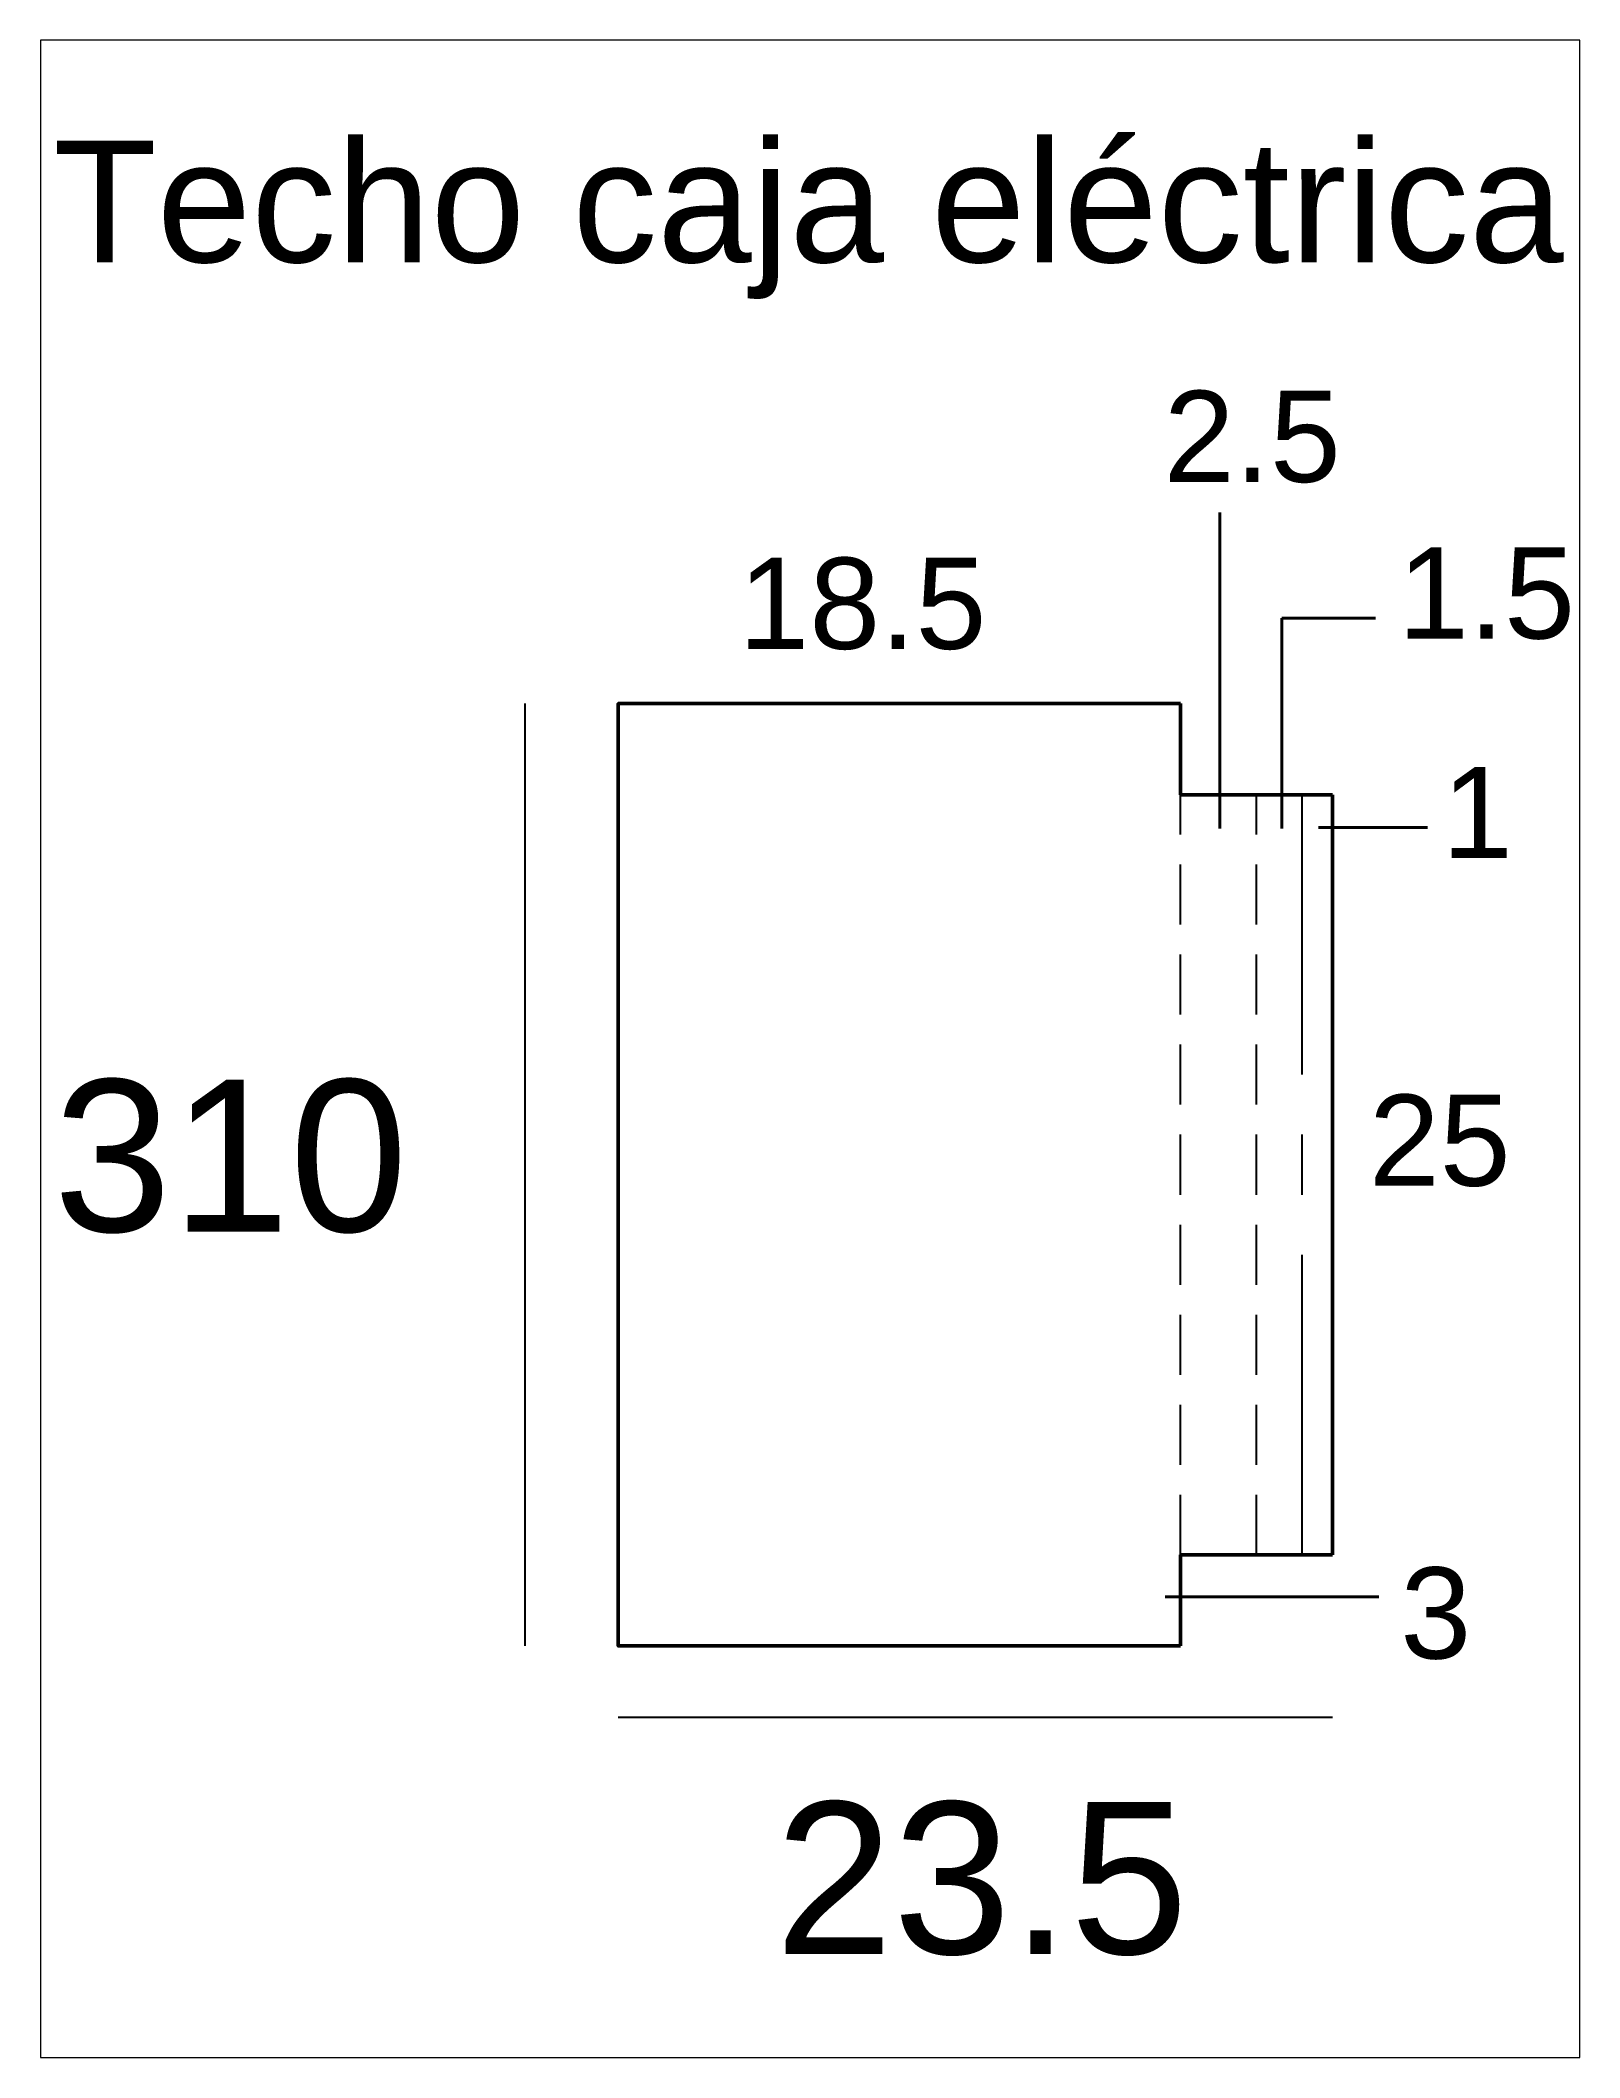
# Paper-space layout 'Layout1' of a CAD drawing. Header units: millimetres. Extents: x 0 to 203, y 0 to 267.
# The model-space entities are those that its viewports show. They can reach past a viewport. Long polylines and large blocks are cut down to what shows.
import ezdxf

# ---------------------------------------------------------------- set-up
doc = ezdxf.new("R2010")
doc.units = ezdxf.units.MM
doc.header["$LTSCALE"] = 0.25
doc.linetypes.add('CENTERX2', pattern=[101.6, 63.5, -12.7, 12.7, -12.7])
doc.linetypes.add('DASHED', pattern=[19.05, 12.7, -6.35])
doc.styles.get("Standard").update_dxf_attribs({"font": 'arial.ttf'})

msp = doc.modelspace()

# ---------------------------------------------------------------- linework, layer by layer
at = {"color": 0, "lineweight": 40}
for p, q in [((2760.17, 1644.95), (2760.17, 1748.88)), ((2780.66, 1644.95), (2780.66, 1714.07)), ((2780.66, 1714.07), (2811.4, 1714.07)), ((2792.68, 1645.23), (2828.58, 1645.23)), ((2742.29, 1392.19), (2812.49, 1392.19))]:
    msp.add_line(p, q, dxfattribs=at)
at = {"color": 0}
for p, q in [((2531.63, 1685.99), (2531.63, 1375.99)), ((2562.31, 1352.58), (2797.31, 1352.58))]:
    msp.add_line(p, q, dxfattribs=at)
at = {"color": 0, "lineweight": 50}
for p, q in [((2747.31, 1655.99), (2747.31, 1685.99)), ((2747.31, 1655.99), (2797.31, 1655.99)), ((2747.31, 1375.99), (2747.31, 1405.99)), ((2747.31, 1405.99), (2797.31, 1405.99))]:
    msp.add_line(p, q, dxfattribs=at)
at = {"color": 0, "linetype": 'DASHED'}
for p, q in [((2747.31, 1405.99), (2747.31, 1655.99)), ((2772.31, 1405.99), (2772.31, 1655.99))]:
    msp.add_line(p, q, dxfattribs=at)
at = {"color": 0, "linetype": 'CENTERX2'}
msp.add_line((2787.31, 1405.99), (2787.31, 1655.99), dxfattribs=at)
at = {"color": 0, "lineweight": 50}
for points in [[(2747.31, 1685.99), (2562.31, 1685.99), (2562.31, 1375.99), (2747.31, 1375.99)], [(2797.31, 1405.99), (2797.31, 1655.99)]]:
    msp.add_lwpolyline(points, dxfattribs=at)

# ---------------------------------------------------------------- texts
at = {"color": 0, "attachment_point": 1}
for s, width, insert, char_height in [('Techo caja eléctrica', 498.0071, (2376.41, 1871.17), 40), ('2.5', 27.9688, (2741.77, 1788.89), 30), ('18.5', 56.477, (2601.88, 1733.98), 30), ('1.5', 41.2372, (2818.8, 1737.38), 30), ('1', 17.8145, (2833.32, 1665.18), 30), ('310', 128.0324, (2376.52, 1562.3), 50), ('25', 41.7134, (2809.26, 1557.36), 30), ('3', 33.3211, (2819.61, 1401.85), 30), ('23.5', 126.2427, (2613.86, 1324.69), 50)]:
    msp.add_mtext_dynamic_manual_height_columns(s, width=width, gutter_width=12.5, heights=[0], dxfattribs=dict(at, insert=insert, char_height=char_height))

psp = doc.layouts.get("Layout1")

# ---------------------------------------------------------------- viewports
at = {"layer": '0', "view_target_point": (3005.47, 1431.44)}
psp.add_viewport(center=(101.78, 133.53), size=(203.06, 266.115), view_center_point=(-380.05, 140.94), view_height=663.603, dxfattribs=at)

doc.saveas('drawing.dxf')
